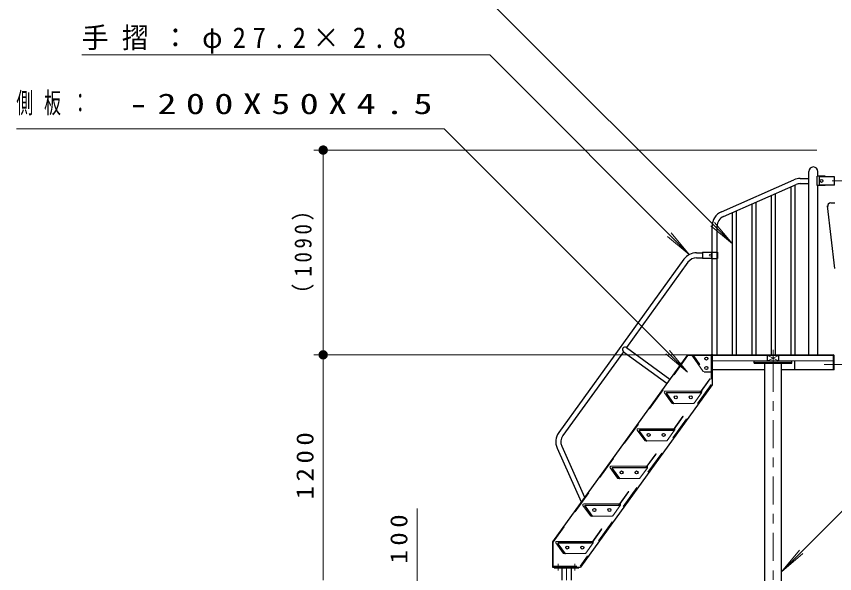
# Model space of a CAD drawing. Units: millimetres on the paper, scale 1:50. Extents: x -365 to 0, y 0 to 257.
# Drawn here: x -316.6 to -229.5, y 111.2 to 170.5 of the extents above; entities that cross this region are included whole.
import ezdxf

# ---------------------------------------------------------------- set-up
doc = ezdxf.new("R2010")
doc.units = ezdxf.units.MM
doc.linetypes.add('USER1', pattern=[4.5, 2.5, -2])
doc.linetypes.add('USER2', pattern=[6, 3, -1, 1, -1])
doc.layers.add('LY_1', color=7, linetype='Continuous', lineweight=13)
doc.styles.add('ＭＳ ゴシック', font='')
doc.styles.get('ＭＳ ゴシック').set_extended_font_data('MS Gothic')

# ---------------------------------------------------------------- blocks, each defined once
blk = doc.blocks.new('filled_dot')
at = {"color": 0, "linetype": 'Continuous', "lineweight": -2, "const_width": 1.25}
blk.add_lwpolyline([(-0.625, 0, 1), (0.625, 0, 1)], format="xyb", close=True, dxfattribs=at)

msp = doc.modelspace()

# ---------------------------------------------------------------- linework, layer by layer
at = {"layer": 'LY_1'}
for p, q in [((-267.383, 173.296), (-240.343, 146.255)), ((-309.643, 166.38), (-266.201, 166.38)), ((-266.201, 166.38), (-244.954, 145.133)), ((-316.607, 158.515), (-271.031, 158.515)), ((-271.031, 158.515), (-245.129, 132.613)), ((-231.344, 156.253), (-284.933, 156.253)), ((-231.344, 156.253), (-284.933, 156.253)), ((-283.933, 134.453), (-283.933, 156.253)), ((-283.933, 134.453), (-283.933, 156.253)), ((-240.343, 146.255), (-242.641, 148.184)), ((-240.343, 146.255), (-242.271, 148.553)), ((-244.954, 145.133), (-246.882, 147.431)), ((-244.954, 145.133), (-247.252, 147.061)), ((-243.524, 134.453), (-284.933, 134.453)), ((-243.524, 134.453), (-284.933, 134.453)), ((-243.524, 134.453), (-284.933, 134.453)), ((-243.524, 134.453), (-284.933, 134.453)), ((-283.933, 110.453), (-283.933, 134.453)), ((-283.933, 110.453), (-283.933, 134.453)), ((-245.129, 132.613), (-247.427, 134.542)), ((-245.129, 132.613), (-247.057, 134.911)), ((-243.454, 132.694), (-244.609, 134.294)), ((-243.843, 133.409), (-244.492, 134.307)), ((-243.806, 133.436), (-244.454, 134.334)), ((-244.417, 134.407), (-242.616, 134.407)), ((-235.461, 133.825), (-236.587, 134.389)), ((-236.587, 133.825), (-235.461, 134.389)), ((-243.843, 133.409), (-243.806, 133.436)), ((-242.478, 133.807), (-229.57, 133.807)), ((-242.744, 131.912), (-243.784, 130.472)), ((-242.707, 131.885), (-243.747, 130.445)), ((-242.744, 131.912), (-242.707, 131.885)), ((-246.804, 129.322), (-247.599, 130.422)), ((-247.518, 130.581), (-243.705, 130.581)), ((-246.615, 129.247), (-247.38, 130.307)), ((-246.577, 129.274), (-247.343, 130.334)), ((-247.306, 130.453), (-243.821, 130.453)), ((-247.306, 130.407), (-243.821, 130.407)), ((-243.628, 130.422), (-244.422, 129.322)), ((-246.723, 129.281), (-244.503, 129.281)), ((-246.615, 129.247), (-246.577, 129.274)), ((-216.889, 129.599), (-235.133, 111.356)), ((-245.633, 127.912), (-246.673, 126.472)), ((-245.596, 127.885), (-246.636, 126.445)), ((-245.633, 127.912), (-245.596, 127.885)), ((-249.693, 125.322), (-250.488, 126.422)), ((-250.407, 126.581), (-246.594, 126.581)), ((-250.195, 126.453), (-246.71, 126.453)), ((-250.195, 126.407), (-246.71, 126.407)), ((-246.517, 126.422), (-247.311, 125.322)), ((-249.504, 125.247), (-250.269, 126.307)), ((-249.466, 125.274), (-250.232, 126.334)), ((-249.612, 125.281), (-247.392, 125.281)), ((-249.504, 125.247), (-249.466, 125.274)), ((-248.522, 123.912), (-249.562, 122.472)), ((-248.484, 123.885), (-249.525, 122.445)), ((-248.522, 123.912), (-248.484, 123.885)), ((-252.582, 121.322), (-253.377, 122.422)), ((-253.296, 122.581), (-249.483, 122.581)), ((-252.392, 121.247), (-253.158, 122.307)), ((-252.355, 121.274), (-253.121, 122.334)), ((-253.084, 122.453), (-249.599, 122.453)), ((-253.084, 122.407), (-249.599, 122.407)), ((-249.406, 122.422), (-250.2, 121.322)), ((-252.501, 121.281), (-250.281, 121.281)), ((-252.392, 121.247), (-252.355, 121.274)), ((-251.411, 119.912), (-252.451, 118.472)), ((-251.373, 119.885), (-252.413, 118.445)), ((-251.411, 119.912), (-251.373, 119.885)), ((-256.185, 118.581), (-252.372, 118.581)), ((-273.933, 108.453), (-273.933, 118.079)), ((-273.933, 108.453), (-273.933, 118.079)), ((-255.471, 117.322), (-256.266, 118.422)), ((-255.281, 117.247), (-256.047, 118.307)), ((-255.244, 117.274), (-256.01, 118.334)), ((-255.973, 118.453), (-252.488, 118.453)), ((-255.973, 118.407), (-252.488, 118.407)), ((-252.295, 118.422), (-253.089, 117.322)), ((-255.39, 117.281), (-253.17, 117.281)), ((-255.281, 117.247), (-255.244, 117.274)), ((-254.3, 115.912), (-255.34, 114.472)), ((-254.3, 115.912), (-254.262, 115.885)), ((-254.262, 115.885), (-255.302, 114.445)), ((-258.36, 113.322), (-259.155, 114.422)), ((-259.073, 114.581), (-255.261, 114.581)), ((-258.17, 113.247), (-258.936, 114.307)), ((-258.133, 113.274), (-258.899, 114.334)), ((-258.861, 114.453), (-255.377, 114.453)), ((-258.861, 114.407), (-255.377, 114.407)), ((-255.184, 114.422), (-255.978, 113.322)), ((-235.133, 111.356), (-233.204, 113.654)), ((-235.133, 111.356), (-232.835, 113.284)), ((-258.279, 113.281), (-256.059, 113.281)), ((-258.17, 113.247), (-258.133, 113.274))]:
    msp.add_line(p, q, dxfattribs=at)
at = {"layer": 'LY_1', "lineweight": 25}
for p, q in [((-232.21, 134.453), (-232.21, 153.967)), ((-230.475, 153.471), (-231.324, 153.471)), ((-231.324, 152.471), (-231.324, 153.471)), ((-231.238, 153.471), (-231.238, 153.967)), ((-231.084, 152.531), (-231.084, 153.411)), ((-229.484, 153.411), (-231.084, 153.411)), ((-230.475, 153.411), (-230.475, 153.471)), ((-229.484, 152.531), (-229.484, 153.411)), ((-241.527, 149.67), (-233.798, 153.083)), ((-241.307, 149.173), (-233.579, 152.585)), ((-233.673, 134.453), (-233.673, 152.543)), ((-233.123, 153.225), (-232.21, 153.225)), ((-233.123, 152.681), (-232.21, 152.681)), ((-229.484, 152.531), (-231.084, 152.531)), ((-230.475, 152.471), (-230.475, 152.531)), ((-234.107, 134.453), (-234.107, 152.351)), ((-230.475, 152.471), (-231.324, 152.471)), ((-231.238, 134.453), (-231.238, 152.471)), ((-236.186, 134.453), (-236.186, 151.434)), ((-235.752, 134.453), (-235.752, 151.625)), ((-238.264, 134.453), (-238.264, 150.516)), ((-237.83, 134.453), (-237.83, 150.708)), ((-229.448, 143.637), (-230.21, 150.302)), ((-229.883, 150.619), (-229.436, 150.642)), ((-240.343, 134.453), (-240.343, 149.599)), ((-239.909, 134.453), (-239.909, 149.79)), ((-242.524, 134.453), (-242.524, 148.141)), ((-241.98, 134.453), (-241.98, 148.141)), ((-244.168, 145.325), (-243.524, 145.325)), ((-244.168, 144.781), (-243.524, 144.781)), ((-243.524, 145.373), (-243.524, 144.733)), ((-243.524, 145.373), (-242.572, 145.373)), ((-243.524, 144.733), (-242.572, 144.733)), ((-242.572, 145.383), (-242.572, 144.723)), ((-242.572, 145.383), (-241.932, 145.383)), ((-242.572, 144.723), (-241.932, 144.723)), ((-241.932, 145.383), (-241.932, 144.723)), ((-245.523, 144.632), (-258.855, 126.173)), ((-245.082, 144.313), (-251.645, 135.227)), ((-251.645, 135.227), (-247.006, 131.876)), ((-245.144, 134.453), (-259.524, 114.543)), ((-251.963, 134.786), (-258.414, 125.854)), ((-251.963, 134.786), (-247.324, 131.435)), ((-245.144, 134.453), (-242.616, 134.453)), ((-242.57, 134.361), (-242.57, 132.853)), ((-242.524, 134.367), (-242.524, 131.25)), ((-242.478, 132.853), (-242.478, 134.367)), ((-242.438, 134.453), (-229.61, 134.453)), ((-242.438, 134.407), (-229.61, 134.407)), ((-236.624, 133.899), (-236.624, 134.315)), ((-235.424, 133.899), (-235.424, 134.315)), ((-229.57, 132.853), (-229.57, 134.367)), ((-229.524, 132.853), (-229.524, 134.367)), ((-238.024, 133.687), (-238.024, 133.807)), ((-238.024, 133.687), (-234.024, 133.687)), ((-238.024, 133.567), (-238.024, 133.687)), ((-238.024, 133.567), (-234.024, 133.567)), ((-236.915, 98.453), (-236.915, 133.567)), ((-235.133, 98.453), (-235.133, 133.567)), ((-234.024, 133.687), (-234.024, 133.807)), ((-234.024, 133.567), (-234.024, 133.687)), ((-233.69, 132.853), (-233.69, 133.807)), ((-243.373, 132.653), (-242.624, 132.653)), ((-242.524, 132.853), (-242.57, 132.853)), ((-236.915, 132.853), (-242.478, 132.853)), ((-229.524, 132.853), (-235.133, 132.853)), ((-242.524, 131.25), (-256.533, 111.853)), ((-258.529, 124.732), (-256.09, 119.297)), ((-259.025, 124.509), (-256.458, 118.788)), ((-259.524, 114.543), (-259.524, 111.853)), ((-259.524, 111.853), (-256.533, 111.853)), ((-259.324, 111.853), (-259.324, 111.763)), ((-259.324, 111.763), (-256.724, 111.763)), ((-258.51, 111.763), (-258.51, 110.453)), ((-257.538, 111.763), (-257.538, 110.453)), ((-256.724, 111.853), (-256.724, 111.763))]:
    msp.add_line(p, q, dxfattribs=at)
at = {"layer": 'LY_1', "linetype": 'USER2'}
for p, q in [((-226.722, 152.971), (-230.149, 152.971)), ((-236.024, 131.98), (-236.024, 135.345)), ((-228.332, 133.413), (-230.594, 133.413)), ((-236.024, 94.504), (-236.024, 131.98)), ((-258.924, 112.185), (-258.924, 111.492)), ((-258.024, 111.853), (-258.024, 110.453)), ((-257.124, 112.185), (-257.124, 111.492))]:
    msp.add_line(p, q, dxfattribs=at)
at = {"layer": 'LY_1', "linetype": 'USER1'}
for p, q in [((-245.098, 134.363), (-259.434, 114.514)), ((-245.098, 134.363), (-242.614, 134.363)), ((-242.614, 134.363), (-242.614, 131.279)), ((-242.614, 131.279), (-256.579, 111.943)), ((-259.434, 114.514), (-259.434, 111.943)), ((-259.434, 111.943), (-256.579, 111.943))]:
    msp.add_line(p, q, dxfattribs=at)
at = {"layer": 'LY_1', "lineweight": 25}
for centre in [(-230.875, 152.971), (-243.124, 134.053), (-243.124, 133.053), (-246.385, 129.931), (-244.785, 129.931), (-249.274, 125.931), (-247.674, 125.931), (-252.163, 121.931), (-250.563, 121.931), (-255.052, 117.931), (-253.452, 117.931), (-257.941, 113.931), (-256.341, 113.931)]:
    msp.add_circle(centre, 0.16, dxfattribs=at)
at = {"layer": 'LY_1'}
msp.add_circle((-242.732, 145.053), 0.1, dxfattribs=at)
at = {"layer": 'LY_1', "lineweight": 25}
for centre, radius, start, end in [((-231.724, 153.967), 0.486, 0, 180), ((-233.123, 151.553), 1.672, 90, 113.82161), ((-233.123, 151.553), 1.128, 90, 113.82161), ((-229.892, 150.302), 0.318, 88.32675, 193.04445), ((-240.852, 148.141), 1.672, 113.82161, 180), ((-240.852, 148.141), 1.128, 113.82161, 180), ((-244.168, 143.653), 1.672, 90, 144.16235), ((-244.168, 143.653), 1.128, 90, 144.16235), ((-251.804, 135.006), 0.272, 54.16235, 234.16235), ((-242.616, 134.361), 0.092, 0, 90), ((-242.438, 134.367), 0.086, 90, 180), ((-242.438, 134.367), 0.04, 90, 180), ((-236.532, 134.315), 0.092, 90, 180), ((-235.516, 134.315), 0.092, 0, 90), ((-229.61, 134.367), 0.086, 0, 90), ((-229.61, 134.367), 0.04, 0, 90), ((-236.532, 133.899), 0.092, 180, 270), ((-235.516, 133.899), 0.092, 270, 0), ((-242.624, 132.753), 0.1, 270, 0), ((-257.499, 125.194), 1.672, 144.16234, 204.16235), ((-257.499, 125.194), 1.128, 144.16234, 204.16235)]:
    msp.add_arc(centre, radius, start, end, dxfattribs=at)
at = {"layer": 'LY_1'}
for centre, radius, start, end in [((-244.528, 134.353), 0.1, 90, 215.83765), ((-244.417, 134.361), 0.092, 90, 215.83765), ((-244.417, 134.361), 0.046, 90, 215.83765), ((-242.616, 134.361), 0.046, 0, 90), ((-243.373, 132.753), 0.1, 215.83765, 270), ((-247.518, 130.481), 0.1, 90, 215.83765), ((-247.306, 130.361), 0.092, 90, 215.83765), ((-247.306, 130.361), 0.046, 90, 215.83765), ((-243.821, 130.499), 0.046, 270, 324.16235), ((-243.821, 130.499), 0.092, 270, 324.16235), ((-243.709, 130.481), 0.1, 324.16235, 59.69902), ((-246.723, 129.381), 0.1, 215.83765, 270), ((-244.503, 129.381), 0.1, 270, 324.16235), ((-250.407, 126.481), 0.1, 90, 215.83765), ((-250.195, 126.361), 0.092, 90, 215.83765), ((-250.195, 126.361), 0.046, 90, 215.83765), ((-246.71, 126.499), 0.046, 270, 324.16235), ((-246.71, 126.499), 0.092, 270, 324.16235), ((-246.598, 126.481), 0.1, 324.16235, 59.69902), ((-249.612, 125.381), 0.1, 215.83765, 270), ((-247.392, 125.381), 0.1, 270, 324.16235), ((-253.296, 122.481), 0.1, 90, 215.83765), ((-253.084, 122.361), 0.092, 90, 215.83765), ((-253.084, 122.361), 0.046, 90, 215.83765), ((-249.599, 122.499), 0.046, 270, 324.16235), ((-249.599, 122.499), 0.092, 270, 324.16235), ((-249.487, 122.481), 0.1, 324.16235, 59.69902), ((-252.501, 121.381), 0.1, 215.83765, 270), ((-250.281, 121.381), 0.1, 270, 324.16235), ((-256.185, 118.481), 0.1, 90, 215.83765), ((-252.376, 118.481), 0.1, 324.16235, 59.69902), ((-255.973, 118.361), 0.092, 90, 215.83765), ((-255.973, 118.361), 0.046, 90, 215.83765), ((-252.488, 118.499), 0.046, 270, 324.16235), ((-252.488, 118.499), 0.092, 270, 324.16235), ((-255.39, 117.381), 0.1, 215.83765, 270), ((-253.17, 117.381), 0.1, 270, 324.16235), ((-259.073, 114.481), 0.1, 90, 215.83765), ((-258.861, 114.361), 0.092, 90, 215.83765), ((-258.861, 114.361), 0.046, 90, 215.83765), ((-255.377, 114.499), 0.046, 270, 324.16235), ((-255.377, 114.499), 0.092, 270, 324.16235), ((-255.265, 114.481), 0.1, 324.16235, 59.69902), ((-258.279, 113.381), 0.1, 215.83765, 270), ((-256.059, 113.381), 0.1, 270, 324.16235)]:
    msp.add_arc(centre, radius, start, end, dxfattribs=at)

# ---------------------------------------------------------------- block references
at = {"layer": 'LY_1', "xscale": 0.4, "yscale": 0.4}
for p, rotation in [((-283.933, 156.253), 270), ((-283.933, 156.253), 270), ((-283.933, 134.453), 270), ((-283.933, 134.453), 90), ((-283.933, 134.453), 270), ((-283.933, 134.453), 90)]:
    msp.add_blockref('filled_dot', p, dxfattribs=dict(at, rotation=rotation))

# ---------------------------------------------------------------- texts
at = {"layer": 'LY_1', "char_height": 2.199, "style": 'ＭＳ ゴシック'}
for s, insert, attachment_point in [('\\T1.5;\\W0.95;手摺：φ27.2×2.8', (-309.643, 166.53), 7), ('\\T1.5;\\W0.95;手摺：φ27.2×2.8', (-309.643, 166.53), 7), ('\\T1.64;\\W0.6;側板：', (-316.607, 161.165), 4), ('\\T1.5;\\W1.35;-200X50X4.5', (-304.607, 161.165), 4)]:
    msp.add_mtext(s, dxfattribs=dict(at, insert=insert, attachment_point=attachment_point))
at = {"layer": 'LY_1', "char_height": 1.833, "attachment_point": 8, "rotation": 90, "style": 'ＭＳ ゴシック'}
for s, insert in [('\\T1.33;\\W0.9;（1090）', (-284.933, 145.763)), ('\\T1.33;\\W0.9;（1090）', (-284.933, 145.763)), ('\\T1.33;\\W1.15;1200', (-284.933, 122.874)), ('\\T1.33;\\W1.15;1200', (-284.933, 122.874)), ('\\T1.33;\\W1.15;100', (-274.933, 115.079)), ('\\T1.33;\\W1.15;100', (-274.933, 115.079))]:
    msp.add_mtext(s, dxfattribs=dict(at, insert=insert))

doc.saveas('drawing.dxf')
